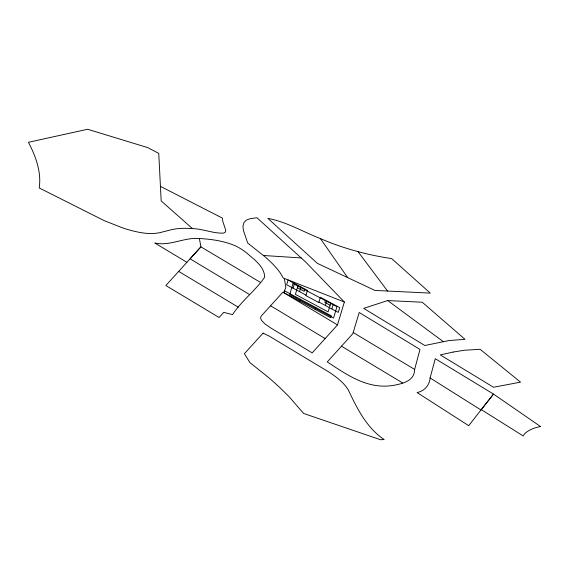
<?xml version="1.0" encoding="UTF-8"?>
<svg xmlns="http://www.w3.org/2000/svg" width="569" height="569" viewBox="0 0 569 569"><rect width="100%" height="100%" fill="white"/><g stroke="black" fill="none" stroke-linecap="round" stroke-linejoin="round"><path stroke-width="0.85" d="M414.645 369.423C414.609 381.166 402.311 383.691 393.25 385.426C367.581 389.495 347.766 375.298 327.246 361.934L352.851 333.647L359.203 312.495L419.965 349.409L414.645 369.423L353.185 332.509M430.1 377.958L435.257 358.69L493.494 394.075L540.55 426.544A159.164 52.604 29.6 0 0 524.803 433.599L523.181 435.925L481.267 409.623L493.494 394.075L468.707 425.676L417.077 392.56C424.246 391.18 429.638 385.341 430.1 377.958L480.983 409.986M293.092 288.206L294.522 283.454M297.957 285.837L295.396 294.365L328.107 311.876L330.667 303.355M299.55 291.662L300.98 286.911M299.707 301.129L300.276 299.223M304.714 289.457L304.152 291.321L297.395 287.708M315.198 309.422L315.774 307.523M325.368 300.517L324.814 302.388L330.105 305.219M325.376 305.489L326.798 300.738M331.827 308.946L333.256 304.195M337.481 324.92L282.885 292.182L261.271 316.008L260.538 317.794L261.441 320.326L265.005 323.974L270.609 327.865L312.189 352.872L337.481 324.92L344.359 302.011L305.717 262.067L256.946 217.742L250.061 218.709L246.171 220.196L243.831 222.849L242.935 226.32L243.454 230.481L247.686 243.013L265.076 256.875A67.114 22.184 29.6 0 1 280.14 272.75L283.341 278.049L344.359 302.011M283.647 292.637L285.844 287.395L284.358 278.447M186.909 262.295L165.864 285.538L219.072 317.495L223.717 312.36L232.543 314.614C241.356 301.022 255.41 290.738 264.628 277.252C264.635 266.584 254.222 259.642 247.017 253.255A19.773 6.536 29.6 0 0 234.883 245.616C222.87 240.609 209.634 238.923 196.696 238.383C182.507 238.183 169.185 246.178 154.853 243.034L186.909 262.295L200.928 246.846L199.363 238.503M387.709 300.56L363.676 308.37L424.794 345.497L449.226 340.518L465.022 339.33L422.262 302.231L387.709 300.56L443.201 341.556M387.553 291.036L374.943 290.432L317.374 263.362L267.871 218.382C286.477 221.796 302.928 231.818 320.39 238.582C343.135 248.418 367.183 254.962 391.678 258.603L430.299 293.12L387.553 291.036L358.079 251.697M263.369 255.488L301.157 257.928M192.464 228.617L161.183 200.921L158.751 153.374L147.67 147.591L87.633 129.263L28.45 142.293C35.669 156.205 41.615 172.044 39.204 187.948L104.305 220.687L123.075 228.048A79.525 26.288 29.6 0 0 147.399 233.418L153.836 233.532L159.263 232.806L172.002 229.563A144.348 47.711 29.6 0 1 192.464 228.617C203.055 228.816 213.219 233.667 223.773 233.091L225.338 232.102L225.822 230.473L222.863 221.583L222.344 218.083L160.444 186.355M306.008 295.119L286.641 284.749L288.063 279.998L307.431 290.368L305.866 295.596L318.775 302.509L320.347 297.281L339.714 307.651L338.285 312.402L318.917 302.032M260.652 282.501L200.928 246.846L190.067 258.824L249.642 294.593M341.471 346.194L402.696 382.973M270.567 305.766L325.134 338.562M178.68 271.392L238.233 307.182M320.39 238.582L347.687 277.622M284.784 290.93L284.216 292.829L330.696 317.722L331.265 315.816L284.784 290.93M293.021 283.533L289.706 294.571L333.548 318.05L336.955 306.719L293.021 283.533M263.084 333.107L244.378 353.726L249.926 362.595L270.04 378.726L279.976 387.695L288.988 396.572L303.604 413.457L380.569 439.737L384.167 439.56C366.692 427.81 357.19 408.77 348.484 390.277C344.025 382.717 336.798 377.354 329.671 372.482L269.286 336.144L263.084 333.107M453.201 352.047L440.285 354.914L493.522 387.254L520.535 382.14L480.136 349.316L464.475 350.227L453.201 352.047"/></g></svg>
